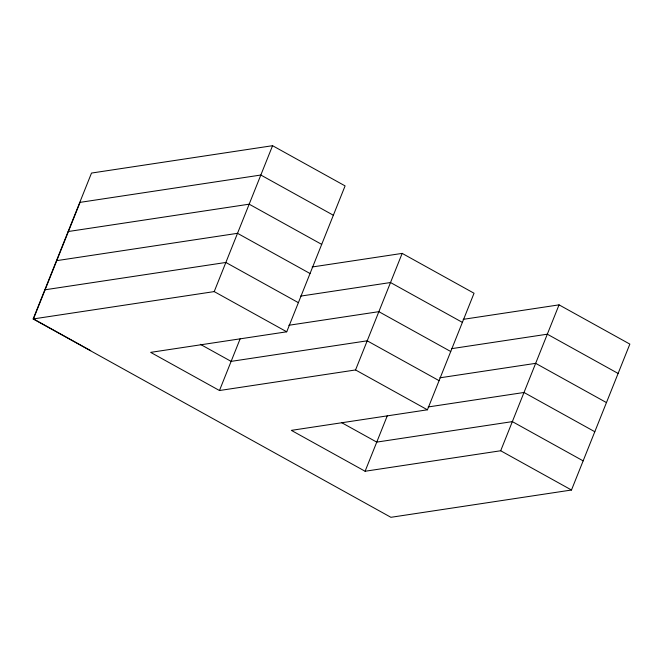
<?xml version="1.0" encoding="UTF-8"?>
<svg xmlns="http://www.w3.org/2000/svg" width="663" height="663" viewBox="0 0 663 663"><rect width="100%" height="100%" fill="white"/><g stroke="black" fill="none" stroke-linecap="round" stroke-linejoin="round"><path stroke-width="0.99" d="M463.147 319.351L559.05 304.856L629.85 344.105L571.489 490.015L390.913 517.306L33.15 318.961L91.511 173.06L272.568 145.694L345.091 185.897L286.731 331.798L150.65 352.368L219.47 390.524L355.55 369.954L427.42 409.8L474.045 293.237L402.168 253.39L312.132 266.998M80.082 202.356L33.465 318.92L90.707 350.652M33.15 318.961L214.207 291.596L272.568 145.694M219.47 390.524L240.147 338.818M355.55 369.954L402.168 253.39M427.42 409.8L291.347 430.37L365.098 471.252L387.283 415.792M365.098 471.252L500.689 450.757L559.05 304.856M79.775 202.406L260.832 175.032L333.348 215.243M68.115 231.544L249.18 204.179L321.696 244.382M56.463 260.683L237.52 233.318L310.044 273.521M44.802 289.822L225.868 262.457L298.383 302.659M300.48 296.137L390.515 282.529L462.384 322.375M288.819 325.276L378.855 311.668L450.732 351.514M451.478 348.68L547.315 334.193L618.115 373.451M439.826 377.827L535.654 363.341L606.463 402.59M428.165 406.966L524.002 392.479L594.802 431.729M439.08 380.661L367.203 340.815L231.122 361.376L200.334 344.312M583.15 460.868L512.35 421.618L376.75 442.113L341.677 422.671M214.207 291.596L286.731 331.798M500.689 450.757L571.489 490.015"/></g></svg>
